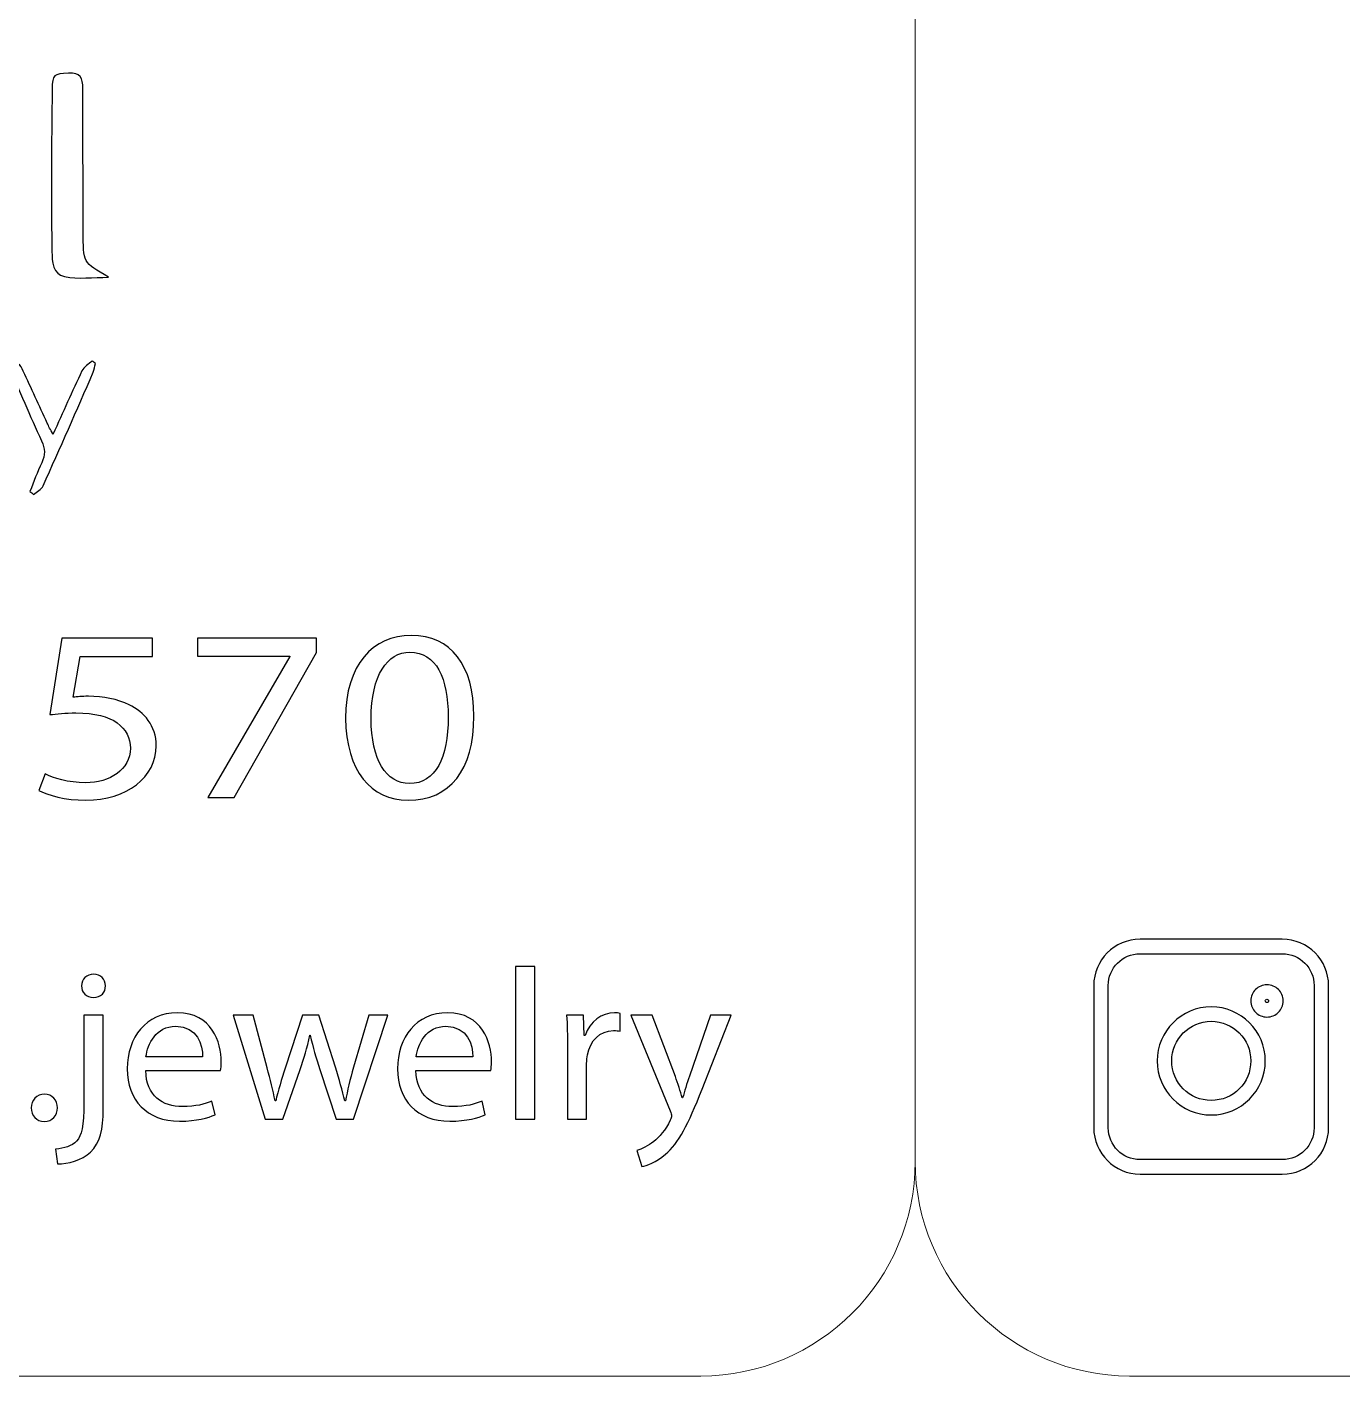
# Model space of a CAD drawing. Header units: millimetres. Extents: x -576 to 618, y 160 to 343.
# Drawn here: x 406.17 to 424.48, y 223.7 to 242.49 of the extents above; entities that cross this region are included whole.
import ezdxf

# ---------------------------------------------------------------- set-up
doc = ezdxf.new("R2010")
doc.units = ezdxf.units.MM
doc.header["$MEASUREMENT"] = 0
doc.layers.add('Layer 1', color=7, linetype='Continuous')

msp = doc.modelspace()

# ---------------------------------------------------------------- linework, layer by layer
at = {"layer": 'Layer 1', "color": 250, "lineweight": 18}
for points in [[(381.7217, 263.5001), (381.7217, 263.5001), (415.5517, 263.5001), (415.5517, 263.5001), (417.1957, 263.5001), (418.5367, 262.1591), (418.5367, 260.5151), (418.5367, 260.5151), (418.5367, 226.6851), (418.5367, 226.6851), (418.5367, 225.0411), (417.1957, 223.7001), (415.5517, 223.7001), (415.5517, 223.7001), (381.7217, 223.7001), (381.7217, 223.7001), (380.0777, 223.7001), (378.7367, 225.0411), (378.7367, 226.6851), (378.7367, 226.6851), (378.7367, 260.5151), (378.7367, 260.5151), (378.7367, 262.1591), (380.0777, 263.5001), (381.7217, 263.5001)], [(421.5217, 263.5001), (421.5217, 263.5001), (455.3517, 263.5001), (455.3517, 263.5001), (456.9957, 263.5001), (458.3367, 262.1591), (458.3367, 260.5151), (458.3367, 260.5151), (458.3367, 226.6851), (458.3367, 226.6851), (458.3367, 225.0411), (456.9957, 223.7001), (455.3517, 223.7001), (455.3517, 223.7001), (421.5217, 223.7001), (421.5217, 223.7001), (419.8777, 223.7001), (418.5367, 225.0411), (418.5367, 226.6851), (418.5367, 226.6851), (418.5367, 260.5151), (418.5367, 260.5151), (418.5367, 262.1591), (419.8777, 263.5001), (421.5217, 263.5001)]]:
    msp.add_open_spline(points, degree=3, knots=[0, 0, 0, 0, 0.125, 0.125, 0.125, 0.25, 0.25, 0.25, 0.375, 0.375, 0.375, 0.5, 0.5, 0.5, 0.625, 0.625, 0.625, 0.75, 0.75, 0.75, 0.875, 0.875, 0.875, 1, 1, 1, 1], dxfattribs=at)
at = {"layer": 'Layer 1', "color": 230}
for points, knots in [([(407.3052, 239.0031), (407.0853, 239.0031), (406.8818, 238.9744), (406.6909, 239.0118), (406.5299, 239.0436), (406.5171, 239.2199), (406.5152, 239.3634), (406.5096, 239.7887), (406.5093, 240.2137), (406.5099, 240.6386), (406.5106, 240.9675), (406.5152, 241.2964), (406.5187, 241.6249), (406.5208, 241.8258), (406.5405, 241.8349), (406.7474, 241.8449), (406.9109, 241.853), (406.947, 241.7809), (406.9461, 241.6327), (406.9433, 240.9697), (406.9517, 240.3063), (406.9517, 239.6434), (406.9517, 239.2084), (406.948, 239.2084), (407.3052, 239.0031)], [0, 0, 0, 0, 0.125, 0.125, 0.125, 0.25, 0.25, 0.25, 0.375, 0.375, 0.375, 0.5, 0.5, 0.5, 0.625, 0.625, 0.625, 0.75, 0.75, 0.75, 0.875, 0.875, 0.875, 1, 1, 1, 1]), ([(405.9021, 237.7885), (406.0378, 237.8525), (406.0788, 237.7758), (406.1158, 237.6962), (406.2275, 237.4553), (406.3377, 237.2132), (406.4494, 236.972), (406.47, 236.9271), (406.494, 236.884), (406.5296, 236.8141), (406.6709, 237.1264), (406.7976, 237.4154), (406.9343, 237.6993), (406.9614, 237.7552), (407.0275, 237.7923), (407.0759, 237.8379), (407.0912, 237.826), (407.1061, 237.8138), (407.1218, 237.8019), (407.1114, 237.7611), (407.1071, 237.7174), (407.0906, 237.6796), (406.86, 237.1514), (406.6298, 236.6232), (406.3933, 236.0977), (406.3708, 236.0481), (406.3053, 236.0178), (406.2597, 235.9786), (406.2432, 235.9926), (406.2263, 236.0066), (406.2091, 236.0207), (406.2634, 236.1539), (406.3124, 236.2893), (406.3739, 236.4191), (406.4238, 236.5249), (406.4213, 236.6163), (406.3717, 236.7243), (406.2107, 237.0722), (406.0613, 237.4254), (405.9021, 237.7885)], [0, 0, 0, 0, 0.0769231, 0.0769231, 0.0769231, 0.1538462, 0.1538462, 0.1538462, 0.2307692, 0.2307692, 0.2307692, 0.3076923, 0.3076923, 0.3076923, 0.3846154, 0.3846154, 0.3846154, 0.4615385, 0.4615385, 0.4615385, 0.5384615, 0.5384615, 0.5384615, 0.6153846, 0.6153846, 0.6153846, 0.6923077, 0.6923077, 0.6923077, 0.7692308, 0.7692308, 0.7692308, 0.8461538, 0.8461538, 0.8461538, 0.9230769, 0.9230769, 0.9230769, 1, 1, 1, 1]), ([(407.9159, 233.7235), (407.9159, 233.7235), (406.9109, 233.7235), (406.9109, 233.7235), (406.9109, 233.7235), (406.8098, 233.1535), (406.8098, 233.1535), (406.8703, 233.16), (406.9271, 233.1672), (407.0245, 233.1672), (407.2269, 233.1672), (407.4294, 233.1298), (407.5916, 233.0477), (407.7983, 232.9488), (407.9682, 232.7575), (407.9682, 232.4777), (407.9682, 232.0439), (407.5589, 231.7198), (406.9879, 231.7198), (406.7002, 231.7198), (406.4572, 231.7882), (406.3315, 231.8564), (406.3315, 231.8564), (406.4207, 232.0848), (406.4207, 232.0848), (406.5302, 232.0302), (406.7449, 231.962), (406.9839, 231.962), (407.3202, 231.962), (407.6079, 232.1463), (407.6079, 232.4434), (407.6039, 232.7301), (407.3767, 232.9351), (406.85, 232.9351), (406.7002, 232.9351), (406.5829, 232.9213), (406.4856, 232.9111), (406.4856, 232.9111), (406.6556, 233.9763), (406.6556, 233.9763), (406.6556, 233.9763), (407.9159, 233.9763), (407.9159, 233.9763), (407.9159, 233.9763), (407.9159, 233.7235), (407.9159, 233.7235)], [0, 0, 0, 0, 0.0666667, 0.0666667, 0.0666667, 0.1333333, 0.1333333, 0.1333333, 0.2, 0.2, 0.2, 0.2666667, 0.2666667, 0.2666667, 0.3333333, 0.3333333, 0.3333333, 0.4, 0.4, 0.4, 0.4666667, 0.4666667, 0.4666667, 0.5333333, 0.5333333, 0.5333333, 0.6, 0.6, 0.6, 0.6666667, 0.6666667, 0.6666667, 0.7333333, 0.7333333, 0.7333333, 0.8, 0.8, 0.8, 0.8666667, 0.8666667, 0.8666667, 0.9333333, 0.9333333, 0.9333333, 1, 1, 1, 1]), ([(410.2019, 233.9761), (410.2019, 233.9761), (410.2019, 233.778), (410.2019, 233.778), (410.2019, 233.778), (409.0552, 231.7574), (409.0552, 231.7574), (409.0552, 231.7574), (408.6868, 231.7574), (408.6868, 231.7574), (408.6868, 231.7574), (409.829, 233.7203), (409.829, 233.7203), (409.829, 233.7203), (409.829, 233.7269), (409.829, 233.7269), (409.829, 233.7269), (408.5407, 233.7269), (408.5407, 233.7269), (408.5407, 233.7269), (408.5407, 233.9761), (408.5407, 233.9761), (408.5407, 233.9761), (410.2019, 233.9761), (410.2019, 233.9761)], [0, 0, 0, 0, 0.125, 0.125, 0.125, 0.25, 0.25, 0.25, 0.375, 0.375, 0.375, 0.5, 0.5, 0.5, 0.625, 0.625, 0.625, 0.75, 0.75, 0.75, 0.875, 0.875, 0.875, 1, 1, 1, 1]), ([(412.3907, 232.8904), (412.3907, 232.1363), (412.0584, 231.7197), (411.475, 231.7197), (410.9605, 231.7197), (410.6119, 232.1259), (410.6039, 232.8601), (410.6039, 233.6039), (410.9848, 234.0136), (411.5196, 234.0136), (412.0744, 234.0136), (412.3907, 233.5971), (412.3907, 232.8904)], [0, 0, 0, 0, 0.25, 0.25, 0.25, 0.5, 0.5, 0.5, 0.75, 0.75, 0.75, 1, 1, 1, 1]), ([(410.9605, 232.8564), (410.9605, 232.2795), (411.1711, 231.9521), (411.4952, 231.9521), (411.86, 231.9521), (412.0338, 232.3103), (412.0338, 232.8769), (412.0338, 233.423), (411.8678, 233.7814), (411.4993, 233.7814), (411.1874, 233.7814), (410.9605, 233.4607), (410.9605, 232.8564)], [0, 0, 0, 0, 0.25, 0.25, 0.25, 0.5, 0.5, 0.5, 0.75, 0.75, 0.75, 1, 1, 1, 1]), ([(423.6485, 226.5125), (423.6485, 226.5125), (421.6676, 226.5125), (421.6676, 226.5125), (421.4899, 226.5125), (421.3287, 226.5848), (421.2122, 226.7012), (421.0952, 226.8178), (421.023, 226.979), (421.023, 227.1569), (421.023, 227.1569), (421.023, 229.1382), (421.023, 229.1382), (421.023, 229.316), (421.0951, 229.477), (421.2117, 229.5937), (421.3288, 229.7107), (421.4899, 229.7829), (421.6676, 229.7829), (421.6676, 229.7829), (423.6485, 229.7829), (423.6485, 229.7829), (423.8263, 229.7829), (423.9874, 229.7107), (424.104, 229.5941), (424.221, 229.477), (424.2932, 229.316), (424.2932, 229.1382), (424.2932, 229.1382), (424.2932, 227.1569), (424.2932, 227.1569), (424.2932, 226.979), (424.2209, 226.8178), (424.1044, 226.7012), (423.9874, 226.5848), (423.8263, 226.5125), (423.6485, 226.5125)], [0, 0, 0, 0, 0.0833333, 0.0833333, 0.0833333, 0.1666667, 0.1666667, 0.1666667, 0.25, 0.25, 0.25, 0.3333333, 0.3333333, 0.3333333, 0.4166667, 0.4166667, 0.4166667, 0.5, 0.5, 0.5, 0.5833333, 0.5833333, 0.5833333, 0.6666667, 0.6666667, 0.6666667, 0.75, 0.75, 0.75, 0.8333333, 0.8333333, 0.8333333, 0.9166667, 0.9166667, 0.9166667, 1, 1, 1, 1]), ([(421.6676, 226.7142), (421.6676, 226.7142), (423.6485, 226.7142), (423.6485, 226.7142), (423.7711, 226.7142), (423.882, 226.7637), (423.962, 226.8436), (424.0419, 226.9239), (424.0915, 227.0346), (424.0915, 227.1569), (424.0915, 227.1569), (424.0915, 229.1382), (424.0915, 229.1382), (424.0915, 229.2608), (424.042, 229.3717), (423.9621, 229.4517), (423.882, 229.5317), (423.7711, 229.5812), (423.6485, 229.5812), (423.6485, 229.5812), (421.6676, 229.5812), (421.6676, 229.5812), (421.545, 229.5812), (421.4341, 229.5317), (421.3541, 229.4517), (421.2741, 229.3717), (421.2246, 229.2608), (421.2246, 229.1382), (421.2246, 229.1382), (421.2246, 227.1569), (421.2246, 227.1569), (421.2246, 227.0346), (421.2742, 226.9239), (421.3544, 226.8438), (421.4341, 226.7637), (421.545, 226.7142), (421.6676, 226.7142)], [0, 0, 0, 0, 0.0833333, 0.0833333, 0.0833333, 0.1666667, 0.1666667, 0.1666667, 0.25, 0.25, 0.25, 0.3333333, 0.3333333, 0.3333333, 0.4166667, 0.4166667, 0.4166667, 0.5, 0.5, 0.5, 0.5833333, 0.5833333, 0.5833333, 0.6666667, 0.6666667, 0.6666667, 0.75, 0.75, 0.75, 0.8333333, 0.8333333, 0.8333333, 0.9166667, 0.9166667, 0.9166667, 1, 1, 1, 1]), ([(407.2607, 229.1332), (407.2639, 229.0465), (407.1996, 228.9717), (407.0923, 228.9717), (406.9912, 228.9717), (406.927, 229.0465), (406.927, 229.1332), (406.927, 229.2259), (406.9972, 229.2974), (407.0983, 229.2974), (407.1965, 229.2974), (407.2607, 229.2259), (407.2607, 229.1332)], [0, 0, 0, 0, 0.25, 0.25, 0.25, 0.5, 0.5, 0.5, 0.75, 0.75, 0.75, 1, 1, 1, 1]), ([(412.971, 229.4022), (412.971, 229.4022), (413.2406, 229.4022), (413.2406, 229.4022), (413.2406, 229.4022), (413.2406, 227.2793), (413.2406, 227.2793), (413.2406, 227.2793), (412.971, 227.2793), (412.971, 227.2793), (412.971, 227.2793), (412.971, 229.4022), (412.971, 229.4022)], [0, 0, 0, 0, 0.25, 0.25, 0.25, 0.5, 0.5, 0.5, 0.75, 0.75, 0.75, 1, 1, 1, 1]), ([(423.6599, 228.9245), (423.6599, 228.8624), (423.6347, 228.8061), (423.594, 228.7654), (423.5534, 228.7247), (423.497, 228.6995), (423.4349, 228.6995), (423.3728, 228.6995), (423.3165, 228.7247), (423.2758, 228.7654), (423.2351, 228.8061), (423.2099, 228.8624), (423.2099, 228.9245), (423.2099, 228.9866), (423.2351, 229.0429), (423.2758, 229.0836), (423.3165, 229.1243), (423.3728, 229.1495), (423.4349, 229.1495), (423.497, 229.1495), (423.5534, 229.1243), (423.594, 229.0836), (423.6347, 229.0429), (423.6599, 228.9866), (423.6599, 228.9245)], [0, 0, 0, 0, 0.125, 0.125, 0.125, 0.25, 0.25, 0.25, 0.375, 0.375, 0.375, 0.5, 0.5, 0.5, 0.625, 0.625, 0.625, 0.75, 0.75, 0.75, 0.875, 0.875, 0.875, 1, 1, 1, 1]), ([(423.4515, 228.908), (423.4556, 228.9121), (423.4583, 228.9181), (423.4583, 228.9245), (423.4583, 228.931), (423.4556, 228.9369), (423.4515, 228.9411), (423.4473, 228.9452), (423.4414, 228.9479), (423.4349, 228.9479), (423.4285, 228.9479), (423.4225, 228.9452), (423.4184, 228.9411), (423.4142, 228.9369), (423.4116, 228.931), (423.4116, 228.9245), (423.4116, 228.9181), (423.4142, 228.9121), (423.4184, 228.908), (423.4225, 228.9038), (423.4285, 228.9012), (423.4349, 228.9012), (423.4414, 228.9012), (423.4473, 228.9038), (423.4515, 228.908)], [0, 0, 0, 0, 0.125, 0.125, 0.125, 0.25, 0.25, 0.25, 0.375, 0.375, 0.375, 0.5, 0.5, 0.5, 0.625, 0.625, 0.625, 0.75, 0.75, 0.75, 0.875, 0.875, 0.875, 1, 1, 1, 1]), ([(406.565, 226.8608), (406.6876, 226.8699), (406.795, 226.9029), (406.8592, 226.9713), (406.9329, 227.0552), (406.9603, 227.1688), (406.9603, 227.5155), (406.9603, 227.5155), (406.9603, 228.7264), (406.9603, 228.7264), (406.9603, 228.7264), (407.2302, 228.7264), (407.2302, 228.7264), (407.2302, 228.7264), (407.2302, 227.4141), (407.2302, 227.4141), (407.2302, 227.1329), (407.1843, 226.9507), (407.0524, 226.8191), (406.9329, 226.7023), (406.7366, 226.6546), (406.5925, 226.6546), (406.5925, 226.6546), (406.565, 226.8608), (406.565, 226.8608)], [0, 0, 0, 0, 0.125, 0.125, 0.125, 0.25, 0.25, 0.25, 0.375, 0.375, 0.375, 0.5, 0.5, 0.5, 0.625, 0.625, 0.625, 0.75, 0.75, 0.75, 0.875, 0.875, 0.875, 1, 1, 1, 1]), ([(407.8221, 227.9552), (407.828, 227.5994), (408.0611, 227.4528), (408.3309, 227.4528), (408.5241, 227.4528), (408.6405, 227.4859), (408.7416, 227.5274), (408.7416, 227.5274), (408.7877, 227.3392), (408.7877, 227.3392), (408.6926, 227.2974), (408.53, 227.2496), (408.2941, 227.2496), (407.8373, 227.2496), (407.5644, 227.5423), (407.5644, 227.9791), (407.5644, 228.4157), (407.828, 228.7595), (408.2604, 228.7595), (408.7447, 228.7595), (408.8735, 228.3439), (408.8735, 228.0777), (408.8735, 228.0238), (408.8673, 227.982), (408.8645, 227.9552), (408.8645, 227.9552), (407.8221, 227.9552), (407.8221, 227.9552)], [0, 0, 0, 0, 0.1111111, 0.1111111, 0.1111111, 0.2222222, 0.2222222, 0.2222222, 0.3333333, 0.3333333, 0.3333333, 0.4444444, 0.4444444, 0.4444444, 0.5555556, 0.5555556, 0.5555556, 0.6666667, 0.6666667, 0.6666667, 0.7777778, 0.7777778, 0.7777778, 0.8888889, 0.8888889, 0.8888889, 1, 1, 1, 1]), ([(409.3157, 228.7265), (409.3157, 228.7265), (409.5119, 227.9911), (409.5119, 227.9911), (409.555, 227.8295), (409.5946, 227.68), (409.622, 227.5305), (409.622, 227.5305), (409.6314, 227.5305), (409.6314, 227.5305), (409.6651, 227.6772), (409.7141, 227.8326), (409.7634, 227.9882), (409.7634, 227.9882), (410.0055, 228.7265), (410.0055, 228.7265), (410.0055, 228.7265), (410.2324, 228.7265), (410.2324, 228.7265), (410.2324, 228.7265), (410.4623, 228.0033), (410.4623, 228.0033), (410.5175, 227.8295), (410.5602, 227.6772), (410.5943, 227.5305), (410.5943, 227.5305), (410.6033, 227.5305), (410.6033, 227.5305), (410.628, 227.6772), (410.6676, 227.8295), (410.7166, 228.0001), (410.7166, 228.0001), (410.9284, 228.7265), (410.9284, 228.7265), (410.9284, 228.7265), (411.1949, 228.7265), (411.1949, 228.7265), (411.1949, 228.7265), (410.7166, 227.2794), (410.7166, 227.2794), (410.7166, 227.2794), (410.4714, 227.2794), (410.4714, 227.2794), (410.4714, 227.2794), (410.2449, 227.9702), (410.2449, 227.9702), (410.1928, 228.1318), (410.1497, 228.2753), (410.1129, 228.4457), (410.1129, 228.4457), (410.1066, 228.4457), (410.1066, 228.4457), (410.0698, 228.2721), (410.0239, 228.1224), (409.9718, 227.967), (409.9718, 227.967), (409.7325, 227.2794), (409.7325, 227.2794), (409.7325, 227.2794), (409.4872, 227.2794), (409.4872, 227.2794), (409.4872, 227.2794), (409.0395, 228.7265), (409.0395, 228.7265), (409.0395, 228.7265), (409.3157, 228.7265), (409.3157, 228.7265)], [0, 0, 0, 0, 0.0454545, 0.0454545, 0.0454545, 0.0909091, 0.0909091, 0.0909091, 0.1363636, 0.1363636, 0.1363636, 0.1818182, 0.1818182, 0.1818182, 0.2272727, 0.2272727, 0.2272727, 0.2727273, 0.2727273, 0.2727273, 0.3181818, 0.3181818, 0.3181818, 0.3636364, 0.3636364, 0.3636364, 0.4090909, 0.4090909, 0.4090909, 0.4545455, 0.4545455, 0.4545455, 0.5, 0.5, 0.5, 0.5454545, 0.5454545, 0.5454545, 0.5909091, 0.5909091, 0.5909091, 0.6363636, 0.6363636, 0.6363636, 0.6818182, 0.6818182, 0.6818182, 0.7272727, 0.7272727, 0.7272727, 0.7727273, 0.7727273, 0.7727273, 0.8181818, 0.8181818, 0.8181818, 0.8636364, 0.8636364, 0.8636364, 0.9090909, 0.9090909, 0.9090909, 0.9545455, 0.9545455, 0.9545455, 1, 1, 1, 1]), ([(411.5848, 227.9552), (411.5907, 227.5994), (411.8235, 227.4528), (412.0937, 227.4528), (412.2869, 227.4528), (412.4033, 227.4859), (412.5043, 227.5274), (412.5043, 227.5274), (412.5505, 227.3392), (412.5505, 227.3392), (412.4553, 227.2974), (412.2928, 227.2496), (412.0569, 227.2496), (411.6001, 227.2496), (411.3271, 227.5423), (411.3271, 227.9791), (411.3271, 228.4157), (411.5907, 228.7595), (412.0232, 228.7595), (412.5074, 228.7595), (412.6363, 228.3439), (412.6363, 228.0777), (412.6363, 228.0238), (412.63, 227.982), (412.6273, 227.9552), (412.6273, 227.9552), (411.5848, 227.9552), (411.5848, 227.9552)], [0, 0, 0, 0, 0.1111111, 0.1111111, 0.1111111, 0.2222222, 0.2222222, 0.2222222, 0.3333333, 0.3333333, 0.3333333, 0.4444444, 0.4444444, 0.4444444, 0.5555556, 0.5555556, 0.5555556, 0.6666667, 0.6666667, 0.6666667, 0.7777778, 0.7777778, 0.7777778, 0.8888889, 0.8888889, 0.8888889, 1, 1, 1, 1]), ([(413.6948, 228.2752), (413.6948, 228.4456), (413.6914, 228.5922), (413.6823, 228.7264), (413.6823, 228.7264), (413.9186, 228.7264), (413.9186, 228.7264), (413.9186, 228.7264), (413.9276, 228.4425), (413.9276, 228.4425), (413.9276, 228.4425), (413.9401, 228.4425), (413.9401, 228.4425), (414.0075, 228.6368), (414.1697, 228.7595), (414.351, 228.7595), (414.3816, 228.7595), (414.4031, 228.7563), (414.4277, 228.7504), (414.4277, 228.7504), (414.4277, 228.5024), (414.4277, 228.5024), (414.4, 228.5083), (414.3722, 228.5114), (414.3357, 228.5114), (414.1453, 228.5114), (414.0106, 228.371), (413.9738, 228.1735), (413.9675, 228.1376), (413.9613, 228.0958), (413.9613, 228.0509), (413.9613, 228.0509), (413.9613, 227.2796), (413.9613, 227.2796), (413.9613, 227.2796), (413.6948, 227.2796), (413.6948, 227.2796), (413.6948, 227.2796), (413.6948, 228.2752), (413.6948, 228.2752)], [0, 0, 0, 0, 0.0769231, 0.0769231, 0.0769231, 0.1538462, 0.1538462, 0.1538462, 0.2307692, 0.2307692, 0.2307692, 0.3076923, 0.3076923, 0.3076923, 0.3846154, 0.3846154, 0.3846154, 0.4615385, 0.4615385, 0.4615385, 0.5384615, 0.5384615, 0.5384615, 0.6153846, 0.6153846, 0.6153846, 0.6923077, 0.6923077, 0.6923077, 0.7692308, 0.7692308, 0.7692308, 0.8461538, 0.8461538, 0.8461538, 0.9230769, 0.9230769, 0.9230769, 1, 1, 1, 1]), ([(414.8722, 228.7265), (414.8722, 228.7265), (415.1969, 227.8716), (415.1969, 227.8716), (415.2306, 227.7758), (415.2678, 227.6622), (415.2921, 227.5755), (415.2921, 227.5755), (415.298, 227.5755), (415.298, 227.5755), (415.3258, 227.6622), (415.3564, 227.7726), (415.3932, 227.8775), (415.3932, 227.8775), (415.6875, 228.7265), (415.6875, 228.7265), (415.6875, 228.7265), (415.9726, 228.7265), (415.9726, 228.7265), (415.9726, 228.7265), (415.568, 227.695), (415.568, 227.695), (415.3748, 227.1989), (415.2429, 226.9446), (415.0591, 226.7892), (414.9274, 226.6756), (414.7954, 226.6307), (414.728, 226.6185), (414.728, 226.6185), (414.6604, 226.8401), (414.6604, 226.8401), (414.728, 226.8609), (414.8166, 226.9028), (414.8965, 226.9683), (414.9702, 227.0253), (415.0619, 227.1271), (415.1236, 227.2616), (415.1358, 227.2884), (415.1449, 227.3093), (415.1449, 227.3243), (415.1449, 227.3392), (415.1387, 227.3602), (415.1265, 227.3933), (415.1265, 227.3933), (414.5779, 228.7265), (414.5779, 228.7265), (414.5779, 228.7265), (414.8722, 228.7265), (414.8722, 228.7265)], [0, 0, 0, 0, 0.0625, 0.0625, 0.0625, 0.125, 0.125, 0.125, 0.1875, 0.1875, 0.1875, 0.25, 0.25, 0.25, 0.3125, 0.3125, 0.3125, 0.375, 0.375, 0.375, 0.4375, 0.4375, 0.4375, 0.5, 0.5, 0.5, 0.5625, 0.5625, 0.5625, 0.625, 0.625, 0.625, 0.6875, 0.6875, 0.6875, 0.75, 0.75, 0.75, 0.8125, 0.8125, 0.8125, 0.875, 0.875, 0.875, 0.9375, 0.9375, 0.9375, 1, 1, 1, 1]), ([(423.4115, 228.0887), (423.4115, 227.8814), (423.3271, 227.6932), (423.1907, 227.5569), (423.0548, 227.4204), (422.8666, 227.3361), (422.6588, 227.3361), (422.4511, 227.3361), (422.2628, 227.4205), (422.1267, 227.5565), (421.9905, 227.6927), (421.9063, 227.881), (421.9063, 228.0887), (421.9063, 228.2963), (421.9906, 228.4844), (422.1267, 228.6207), (422.2629, 228.7574), (422.4511, 228.8416), (422.6588, 228.8416), (422.8663, 228.8416), (423.0546, 228.7572), (423.191, 228.6207), (423.3272, 228.4844), (423.4115, 228.2963), (423.4115, 228.0887)], [0, 0, 0, 0, 0.125, 0.125, 0.125, 0.25, 0.25, 0.25, 0.375, 0.375, 0.375, 0.5, 0.5, 0.5, 0.625, 0.625, 0.625, 0.75, 0.75, 0.75, 0.875, 0.875, 0.875, 1, 1, 1, 1]), ([(408.6131, 228.1435), (408.6162, 228.3108), (408.5422, 228.571), (408.2389, 228.571), (407.9662, 228.571), (407.8464, 228.3258), (407.8252, 228.1435), (407.8252, 228.1435), (408.6131, 228.1435), (408.6131, 228.1435)], [0, 0, 0, 0, 0.3333333, 0.3333333, 0.3333333, 0.6666667, 0.6666667, 0.6666667, 1, 1, 1, 1]), ([(412.3757, 228.1435), (412.3788, 228.3108), (412.3049, 228.571), (412.0016, 228.571), (411.729, 228.571), (411.6091, 228.3258), (411.5879, 228.1435), (411.5879, 228.1435), (412.3757, 228.1435), (412.3757, 228.1435)], [0, 0, 0, 0, 0.3333333, 0.3333333, 0.3333333, 0.6666667, 0.6666667, 0.6666667, 1, 1, 1, 1]), ([(423.0487, 227.6992), (423.1483, 227.7985), (423.2098, 227.9364), (423.2098, 228.0887), (423.2098, 228.2412), (423.1481, 228.3793), (423.0484, 228.479), (422.9491, 228.5784), (422.8112, 228.64), (422.6588, 228.64), (422.5067, 228.64), (422.3689, 228.5783), (422.2692, 228.4786), (422.1696, 228.3792), (422.1079, 228.2412), (422.1079, 228.0887), (422.1079, 227.9367), (422.1696, 227.7988), (422.2693, 227.6991), (422.3689, 227.5995), (422.5067, 227.5378), (422.6588, 227.5378), (422.811, 227.5378), (422.9488, 227.5995), (423.0487, 227.6992)], [0, 0, 0, 0, 0.125, 0.125, 0.125, 0.25, 0.25, 0.25, 0.375, 0.375, 0.375, 0.5, 0.5, 0.5, 0.625, 0.625, 0.625, 0.75, 0.75, 0.75, 0.875, 0.875, 0.875, 1, 1, 1, 1]), ([(406.2275, 227.4348), (406.2275, 227.5453), (406.3043, 227.6233), (406.4116, 227.6233), (406.519, 227.6233), (406.5925, 227.5453), (406.5925, 227.4348), (406.5925, 227.3272), (406.5218, 227.2464), (406.4085, 227.2464), (406.3011, 227.2464), (406.2275, 227.3272), (406.2275, 227.4348)], [0, 0, 0, 0, 0.25, 0.25, 0.25, 0.5, 0.5, 0.5, 0.75, 0.75, 0.75, 1, 1, 1, 1])]:
    msp.add_open_spline(points, degree=3, knots=knots, dxfattribs=at)

doc.saveas('drawing.dxf')
